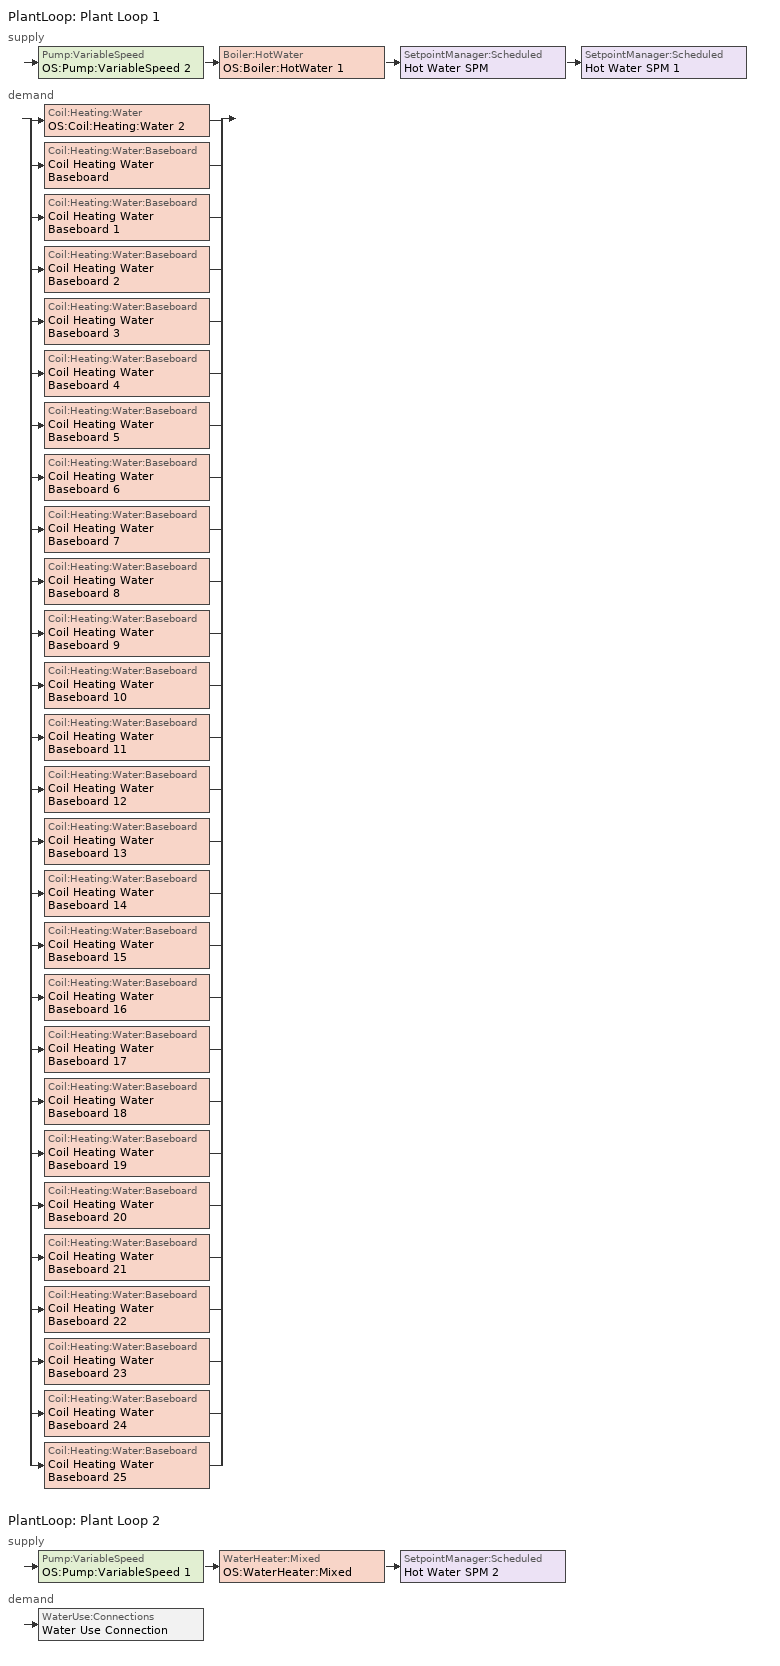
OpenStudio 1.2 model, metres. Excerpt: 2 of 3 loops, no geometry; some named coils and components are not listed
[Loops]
PlantLoop 'Plant Loop 1'
 supply: Pump:VariableSpeed 'OS:Pump:VariableSpeed 2' > Boiler:HotWater 'OS:Boiler:HotWater 1' > SetpointManager:Scheduled 'Hot Water SPM' > SetpointManager:Scheduled 'Hot Water SPM 1'
 demand: split
  | Coil:Heating:Water 'OS:Coil:Heating:Water 2'
  | Coil:Heating:Water:Baseboard 'Coil Heating Water Baseboard'
  | Coil:Heating:Water:Baseboard 'Coil Heating Water Baseboard 1'
  | Coil:Heating:Water:Baseboard 'Coil Heating Water Baseboard 2'
  | Coil:Heating:Water:Baseboard 'Coil Heating Water Baseboard 3'
  | Coil:Heating:Water:Baseboard 'Coil Heating Water Baseboard 4'
  | Coil:Heating:Water:Baseboard 'Coil Heating Water Baseboard 5'
  | Coil:Heating:Water:Baseboard 'Coil Heating Water Baseboard 6'
  | Coil:Heating:Water:Baseboard 'Coil Heating Water Baseboard 7'
  | Coil:Heating:Water:Baseboard 'Coil Heating Water Baseboard 8'
  | Coil:Heating:Water:Baseboard 'Coil Heating Water Baseboard 9'
  | Coil:Heating:Water:Baseboard 'Coil Heating Water Baseboard 10'
  | Coil:Heating:Water:Baseboard 'Coil Heating Water Baseboard 11'
  | Coil:Heating:Water:Baseboard 'Coil Heating Water Baseboard 12'
  | Coil:Heating:Water:Baseboard 'Coil Heating Water Baseboard 13'
  | Coil:Heating:Water:Baseboard 'Coil Heating Water Baseboard 14'
  | Coil:Heating:Water:Baseboard 'Coil Heating Water Baseboard 15'
  | Coil:Heating:Water:Baseboard 'Coil Heating Water Baseboard 16'
  | Coil:Heating:Water:Baseboard 'Coil Heating Water Baseboard 17'
  | Coil:Heating:Water:Baseboard 'Coil Heating Water Baseboard 18'
  | Coil:Heating:Water:Baseboard 'Coil Heating Water Baseboard 19'
  | Coil:Heating:Water:Baseboard 'Coil Heating Water Baseboard 20'
  | Coil:Heating:Water:Baseboard 'Coil Heating Water Baseboard 21'
  | Coil:Heating:Water:Baseboard 'Coil Heating Water Baseboard 22'
  | Coil:Heating:Water:Baseboard 'Coil Heating Water Baseboard 23'
  | Coil:Heating:Water:Baseboard 'Coil Heating Water Baseboard 24'
  | Coil:Heating:Water:Baseboard 'Coil Heating Water Baseboard 25'
PlantLoop 'Plant Loop 2'
 supply: Pump:VariableSpeed 'OS:Pump:VariableSpeed 1' > WaterHeater:Mixed 'OS:WaterHeater:Mixed' > SetpointManager:Scheduled 'Hot Water SPM 2'
 demand: WaterUse:Connections 'Water Use Connection'
[Sizing:Zone] Zone Cooling Design Supply Air Temperature {C}=14; Zone Heating Design Supply Air Temperature {C}=40; Zone Cooling Design Supply Air Humidity Ratio {kg-H2O/kg-air}=0.0085; Zone Heating Design Supply Air Humidity Ratio {kg-H2O/kg-air}=0.008; Heating Design Air Flow Method=DesignDay
Thermal Zone 9; Thermal Zone 17; Thermal Zone 19; Thermal Zone 26; Thermal Zone 32
[Zone equipment]
Thermal Zone 9: Convective Baseboard Water 25
Thermal Zone 17: Convective Baseboard Water 6
Thermal Zone 19: Convective Baseboard Water 7
Thermal Zone 26: Convective Baseboard Water 13
Thermal Zone 32: Convective Baseboard Water 16
[PlantLoop] Plant Loop Volume {m3}=Autocalculate
Name | Fluid Type
Plant Loop 1 | Water
Plant Loop 2
[Sizing:Plant] Loop Type=Heating; Design Loop Exit Temperature {C}=82; Loop Design Temperature Difference {deltaC}=11
Plant Loop 1; Plant Loop 2
[Boiler:HotWater]
OS:Boiler:HotWater 1: Efficiency Curve Temperature Evaluation Variable=LeavingBoiler; Normalized Boiler Efficiency Curve=Boiler Efficiency; Water Outlet Upper Temperature Limit {C}=99; Boiler Flow Mode=LeavingSetpointModulated; Parasitic Electric Load {W}=0; Sizing Factor=1
[SetpointManager:Scheduled] Control Variable=Temperature; Schedule=Hot Water Temperature
Hot Water SPM; Hot Water SPM 1; Hot Water SPM 2
[ZoneHVAC:Baseboard:Convective:Water] Availability Schedule=Always On Discrete 1
Name | Heating Coil
Convective Baseboard Water | Coil Heating Water Baseboard
Convective Baseboard Water 1 | Coil Heating Water Baseboard 1
Convective Baseboard Water 2 | Coil Heating Water Baseboard 2
Convective Baseboard Water 3 | Coil Heating Water Baseboard 3
Convective Baseboard Water 4 | Coil Heating Water Baseboard 4
Convective Baseboard Water 5 | Coil Heating Water Baseboard 5
Convective Baseboard Water 6 | Coil Heating Water Baseboard 6
Convective Baseboard Water 7 | Coil Heating Water Baseboard 7
Convective Baseboard Water 8 | Coil Heating Water Baseboard 8
Convective Baseboard Water 9 | Coil Heating Water Baseboard 9
Convective Baseboard Water 10 | Coil Heating Water Baseboard 10
Convective Baseboard Water 11 | Coil Heating Water Baseboard 11
Convective Baseboard Water 12 | Coil Heating Water Baseboard 12
Convective Baseboard Water 13 | Coil Heating Water Baseboard 13
Convective Baseboard Water 14 | Coil Heating Water Baseboard 14
Convective Baseboard Water 15 | Coil Heating Water Baseboard 15
Convective Baseboard Water 16 | Coil Heating Water Baseboard 16
Convective Baseboard Water 17 | Coil Heating Water Baseboard 17
Convective Baseboard Water 18 | Coil Heating Water Baseboard 18
Convective Baseboard Water 19 | Coil Heating Water Baseboard 19
Convective Baseboard Water 20 | Coil Heating Water Baseboard 20
Convective Baseboard Water 21 | Coil Heating Water Baseboard 21
Convective Baseboard Water 22 | Coil Heating Water Baseboard 22
Convective Baseboard Water 23 | Coil Heating Water Baseboard 23
Convective Baseboard Water 24 | Coil Heating Water Baseboard 24
Convective Baseboard Water 25 | Coil Heating Water Baseboard 25
[Coil:Heating:Water:Baseboard] U-Factor Times Area Value {W/K}=autosize; Maximum Water Flow Rate {m3/s}=autosize; Convergence Tolerance=0.001
Coil Heating Water Baseboard; Coil Heating Water Baseboard 1; Coil Heating Water Baseboard 2; Coil Heating Water Baseboard 3; Coil Heating Water Baseboard 4; Coil Heating Water Baseboard 5; Coil Heating Water Baseboard 6; Coil Heating Water Baseboard 7; Coil Heating Water Baseboard 8; Coil Heating Water Baseboard 9; Coil Heating Water Baseboard 10; Coil Heating Water Baseboard 11; Coil Heating Water Baseboard 12; Coil Heating Water Baseboard 13; Coil Heating Water Baseboard 14; Coil Heating Water Baseboard 15; Coil Heating Water Baseboard 16; Coil Heating Water Baseboard 17; Coil Heating Water Baseboard 18; Coil Heating Water Baseboard 19; Coil Heating Water Baseboard 20; Coil Heating Water Baseboard 21; Coil Heating Water Baseboard 22; Coil Heating Water Baseboard 23; Coil Heating Water Baseboard 24; Coil Heating Water Baseboard 25
[WaterUse:Connections]
Water Use Connection: Water Use Equipment Name 1=Bathroom Sink
[WaterUse:Equipment]
Bathroom Sink: Water Use Equipment Definition=Bathroom Sink Definition; Space=Space 137; Flow Rate Fraction Schedule=NECB-A-HW
[WaterUse:Equipment:Definition]
Bathroom Sink Definition: Peak Flow Rate {m3/s}=4.247e-05
[Pump:VariableSpeed]
OS:Pump:VariableSpeed 1: Rated Flow Rate {m3/s}=0.000138028
[WaterHeater:Mixed]
OS:WaterHeater:Mixed: Tank Volume {m3}=0.3785; Setpoint Temperature Schedule=Water Heater Setpoint Temperature; Deadband Temperature Difference {deltaC}=2; Maximum Temperature Limit {C}=82.22; Heater Control Type=Cycle; Heater Maximum Capacity {W}=845000; Heater Fuel Type=NaturalGas; Heater Thermal Efficiency=0.8; Off Cycle Parasitic Fuel Consumption Rate {W}=20; Off Cycle Parasitic Fuel Type=NaturalGas; Off Cycle Parasitic Heat Fraction to Tank=0.8; On Cycle Parasitic Fuel Type=NaturalGas; Ambient Temperature Indicator=Schedule; Ambient Temperature Schedule=Water Heater Ambient Temperature; Off Cycle Loss Coefficient to Ambient Temperature {W/K}=6; On Cycle Loss Coefficient to Ambient Temperature {W/K}=6; Use Side Effectiveness=1; Source Side Effectiveness=1; Use Side Design Flow Rate {m3/s}=autosize; Source Side Design Flow Rate {m3/s}=autosize; Indirect Water Heating Recovery Time {hr}=1.5
[Schedule:Constant]
Always On Discrete 1: Value=1
[Schedule:Ruleset]
Name | Default Day Schedule | Summer Design Day Schedule | Winter Design Day Schedule
Hot Water Temperature | Hot Water Temperature Default | Hot Water Temperature Summer Design Day | Hot Water Temperature Winter Design Day
Water Heater Setpoint Temperature | Water Heater Setpoint Temperature Default
Water Heater Ambient Temperature | Water Heater Ambient Temperature Default
NECB-A-HW | Schedule Day 8
[Schedule:Day]
Hot Water Temperature Default; Hot Water Temperature Summer Design Day; Hot Water Temperature Winter Design Day: 24, 0, 67
Water Heater Setpoint Temperature Default: 24, 0, 60
Water Heater Ambient Temperature Default: 24, 0, 22
Schedule Day 8: 24, 0, 0
sunNECB-A-HW 1; satNECB-A-HW 1: 1, 0, 0.05, 2, 0, 0.05, 3, 0, 0.05, 4, 0, 0.05, 5, 0, 0.05, 6, 0, 0.05, 7, 0, 0.05, 8, 0, 0.05, 9, 0, 0.05, 10, 0, 0.05, 11, 0, 0.05, 12, 0, 0.05, 13, 0, 0.05, 14, 0, 0.05, 15, 0, 0.05, 16, 0, 0.05, 17, 0, 0.05, 18, 0, 0.05, 19, 0, 0.05, 20, 0, 0.05, 21, 0, 0.05, 22, 0, 0.05, 23, 0, 0.05, 24, 0, 0.05
wkdNECB-A-HW 1: 1, 0, 0.05, 2, 0, 0.05, 3, 0, 0.05, 4, 0, 0.05, 5, 0, 0.05, 6, 0, 0.05, 7, 0, 0.05, 8, 0, 0.1, 9, 0, 0.5, 10, 0, 0.5, 11, 0, 0.9, 12, 0, 0.9, 13, 0, 0.9, 14, 0, 0.9, 15, 0, 0.9, 16, 0, 0.9, 17, 0, 0.7, 18, 0, 0.5, 19, 0, 0.3, 20, 0, 0.2, 21, 0, 0.2, 22, 0, 0.2, 23, 0, 0.05, 24, 0, 0.05
[Schedule:Rule] Schedule Ruleset=NECB-A-HW; Date Specification Type=DateRange; Start Month=1; Start Day=1; End Month=12; End Day=31
Name | Rule Order | Day Schedule | Apply Sunday | Apply Monday | Apply Tuesday | Apply Wednesday | Apply Thursday | Apply Friday | Apply Saturday
sunNECB-A-HWrule | 0 | sunNECB-A-HW 1 | Yes | No | No | No | No | No | No
satNECB-A-HWrule | 1 | satNECB-A-HW 1 | No | No | No | No | No | No | Yes
wkdNECB-A-HW rule | 2 | wkdNECB-A-HW 1 | No | Yes | Yes | Yes | Yes | Yes | No
[Curve:Biquadratic]
Boiler Efficiency: Coefficient1 Constant=1; Coefficient2 x=0; Coefficient3 x**2=0; Coefficient4 y=0; Coefficient5 y**2=0; Coefficient6 x*y=0; Minimum Value of x {BasedOnField A2}=0; Maximum Value of x {BasedOnField A2}=1; Minimum Value of y {BasedOnField A3}=0; Maximum Value of y {BasedOnField A3}=1
